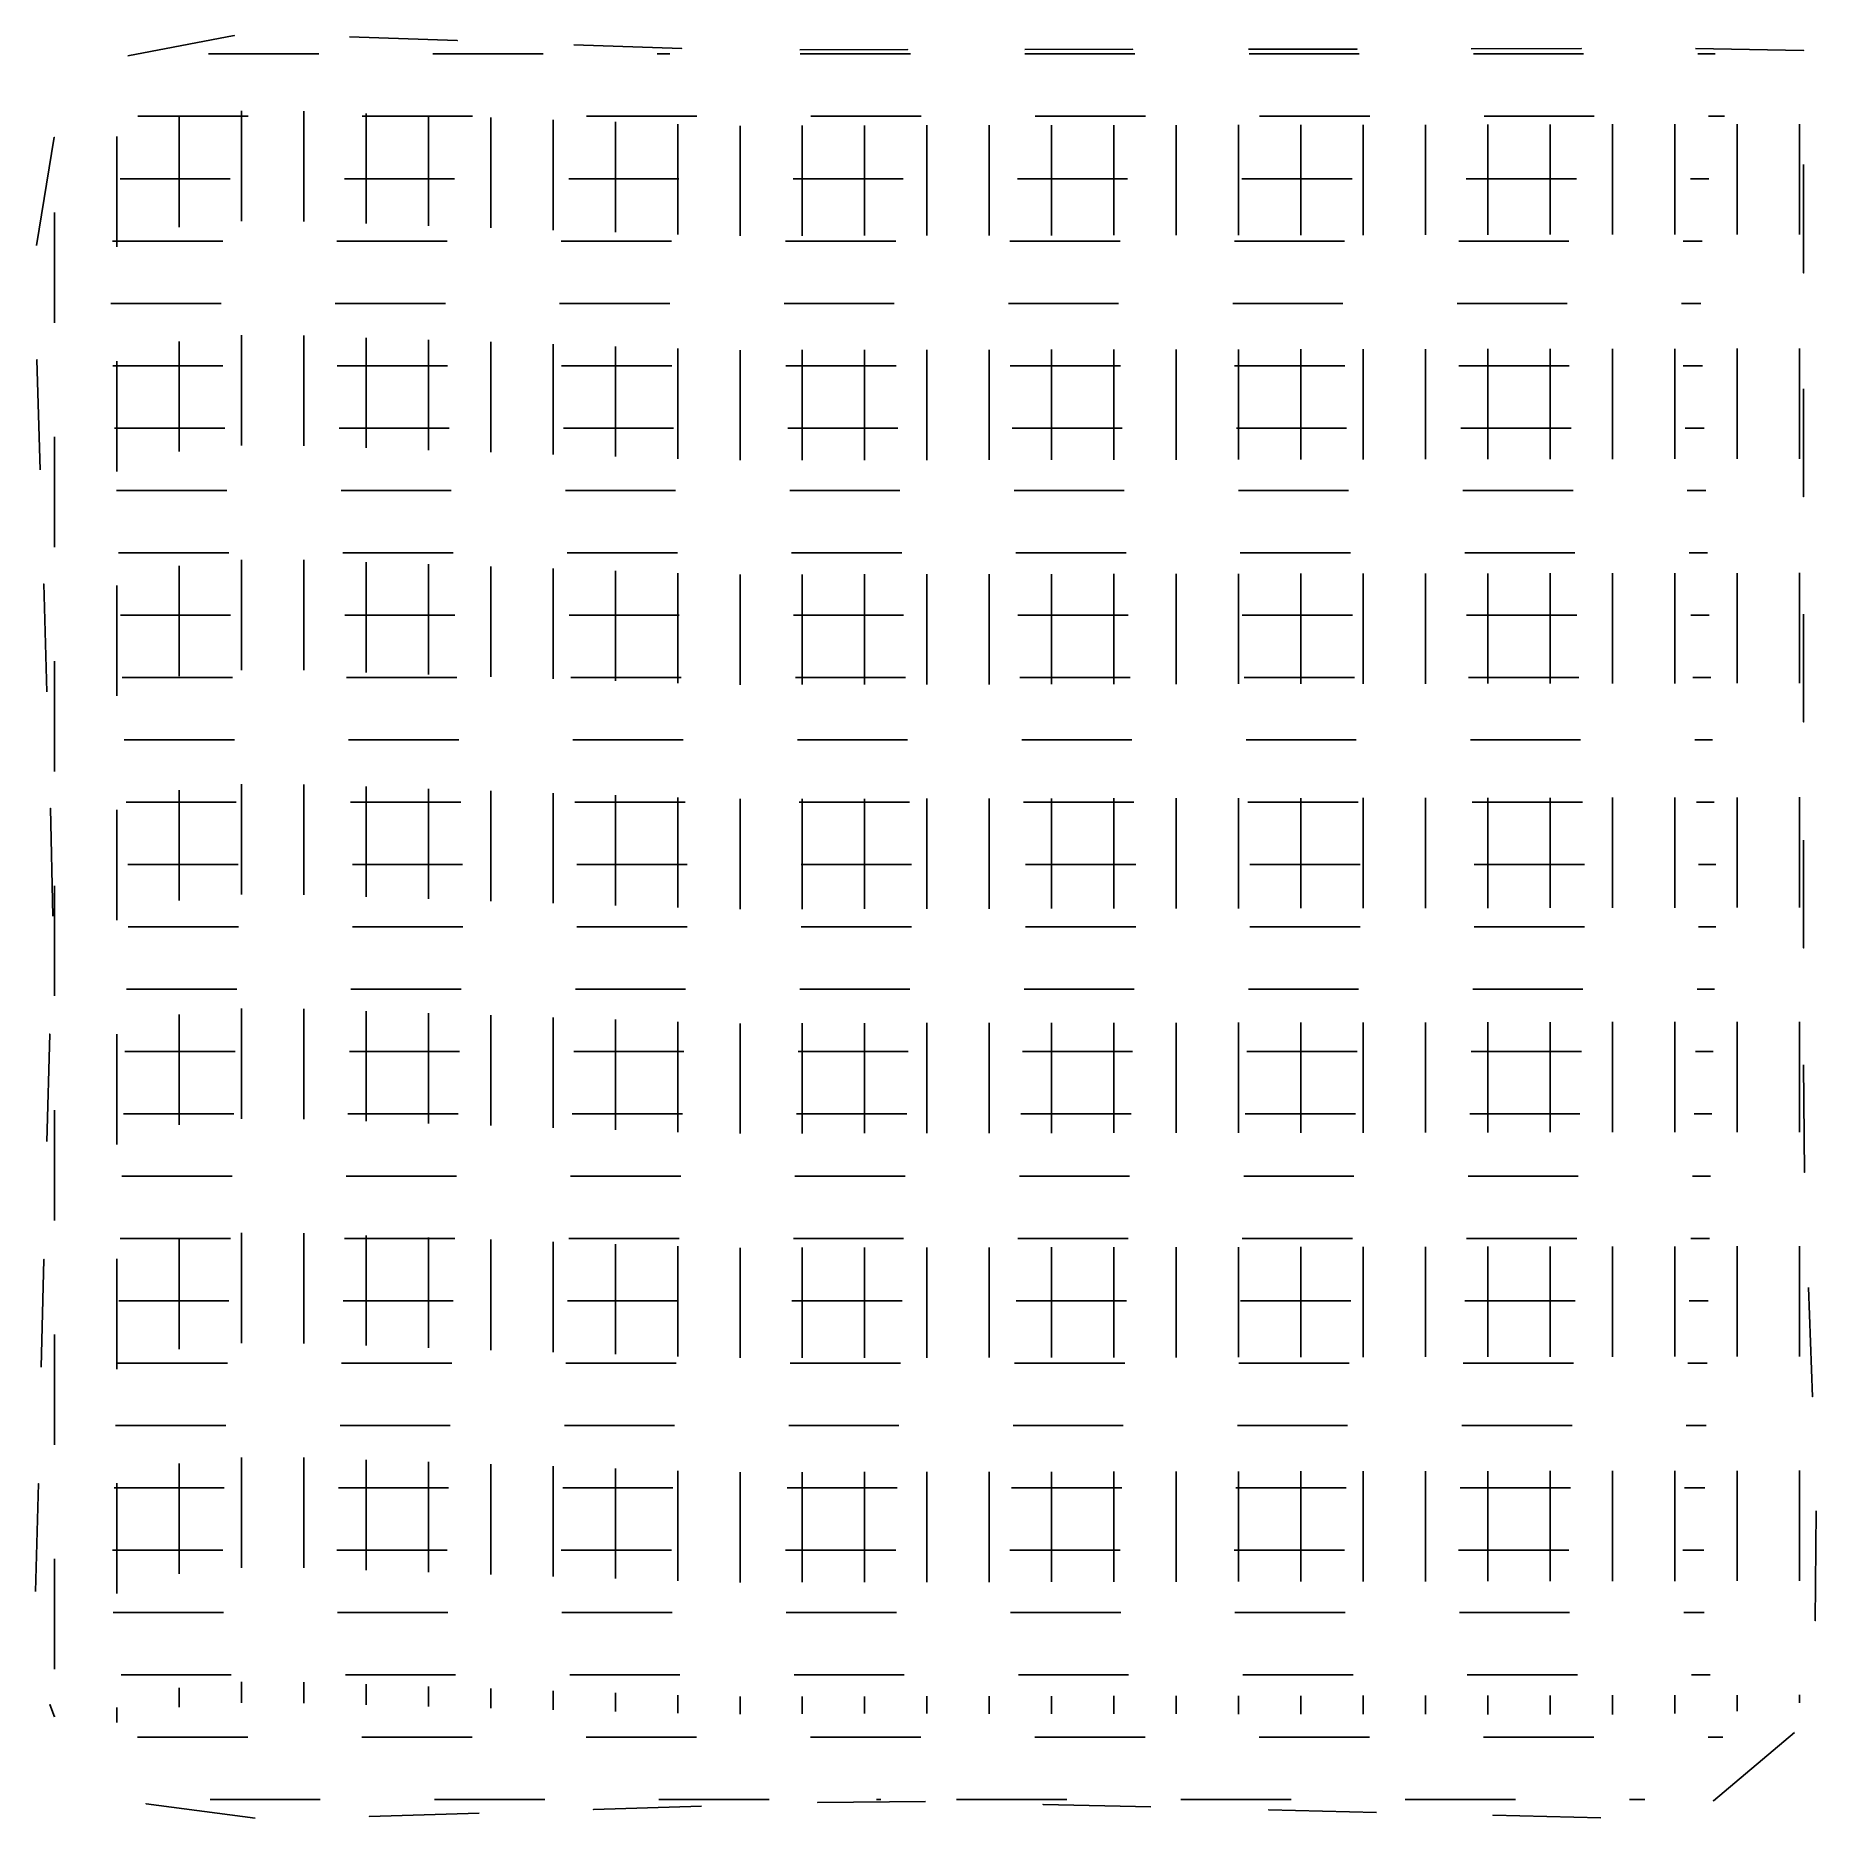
# Model space of a CAD drawing. Header units: metres. Extents: x 0.4 to 14.7, y 0.4 to 14.7.
import ezdxf

# ---------------------------------------------------------------- set-up
doc = ezdxf.new("R2010")
doc.units = ezdxf.units.M

msp = doc.modelspace()

# ---------------------------------------------------------------- linework, layer by layer
for p, q in [((1.829, 14.592), (2.009, 14.592)), ((1.829, 14.592), (2.009, 14.592)), ((2.009, 14.592), (2.713, 14.592)), ((3.629, 14.592), (3.809, 14.592)), ((3.809, 14.592), (4.513, 14.592)), ((5.429, 14.592), (5.531, 14.592)), ((6.577, 14.592), (6.757, 14.592)), ((6.757, 14.592), (7.461, 14.592)), ((8.377, 14.592), (9.081, 14.592)), ((9.081, 14.592), (9.261, 14.592)), ((10.177, 14.592), (10.357, 14.592)), ((10.357, 14.592), (11.061, 14.592)), ((11.977, 14.592), (12.157, 14.592)), ((12.157, 14.592), (12.861, 14.592)), ((13.777, 14.592), (13.916, 14.592)), ((1.262, 14.092), (1.966, 14.092)), ((1.262, 14.092), (1.966, 14.092)), ((1.593, 13.383), (1.593, 14.087)), ((1.966, 14.092), (2.146, 14.092)), ((2.093, 14.135), (2.093, 14.136)), ((2.093, 13.431), (2.093, 14.135)), ((2.593, 13.43), (2.593, 14.134)), ((3.062, 14.092), (3.766, 14.092)), ((3.093, 13.412), (3.093, 14.116)), ((3.593, 13.919), (3.593, 14.099)), ((3.766, 14.092), (3.946, 14.092)), ((4.093, 14.081), (4.093, 14.082)), ((4.093, 13.901), (4.093, 14.081)), ((4.593, 13.884), (4.593, 14.064)), ((4.862, 14.092), (5.566, 14.092)), ((5.093, 13.867), (5.093, 14.047)), ((5.566, 14.092), (5.746, 14.092)), ((5.593, 13.849), (5.593, 14.029)), ((6.093, 13.837), (6.093, 14.017)), ((6.593, 13.838), (6.593, 14.018)), ((6.662, 14.092), (7.366, 14.092)), ((7.093, 13.839), (7.093, 14.019)), ((7.366, 14.092), (7.546, 14.092)), ((7.593, 13.84), (7.593, 14.02)), ((8.093, 13.84), (8.093, 14.02)), ((8.462, 14.092), (8.642, 14.092)), ((8.593, 13.841), (8.593, 14.021)), ((8.642, 14.092), (9.346, 14.092)), ((9.093, 13.842), (9.093, 14.022)), ((9.593, 13.842), (9.593, 14.022)), ((10.093, 13.319), (10.093, 14.023)), ((10.262, 14.092), (10.442, 14.092)), ((10.442, 14.092), (11.146, 14.092)), ((10.593, 13.844), (10.593, 14.024)), ((11.093, 13.321), (11.093, 14.025)), ((11.593, 13.845), (11.593, 14.025)), ((12.062, 14.092), (12.242, 14.092)), ((12.093, 13.322), (12.093, 14.026)), ((12.242, 14.092), (12.946, 14.092)), ((12.593, 13.847), (12.593, 14.027)), ((13.093, 14.027), (13.093, 14.028)), ((13.093, 13.847), (13.093, 14.027)), ((13.593, 13.848), (13.593, 14.028)), ((13.862, 14.092), (13.991, 14.092)), ((14.093, 13.849), (14.093, 14.029)), ((14.593, 13.85), (14.593, 14.03)), ((1.093, 13.928), (1.093, 13.929)), ((1.093, 13.748), (1.093, 13.928)), ((3.593, 13.215), (3.593, 13.919)), ((4.093, 13.197), (4.093, 13.901)), ((4.593, 13.18), (4.593, 13.884)), ((1.093, 13.044), (1.093, 13.748)), ((5.093, 13.163), (5.093, 13.867)), ((5.593, 13.145), (5.593, 13.849)), ((6.093, 13.133), (6.093, 13.837)), ((6.593, 13.134), (6.593, 13.838)), ((7.093, 13.135), (7.093, 13.839)), ((7.593, 13.135), (7.593, 13.84)), ((8.093, 13.136), (8.093, 13.84)), ((8.593, 13.137), (8.593, 13.841)), ((9.093, 13.138), (9.093, 13.842)), ((9.593, 13.138), (9.593, 13.842)), ((10.593, 13.14), (10.593, 13.844)), ((11.593, 13.141), (11.593, 13.845)), ((12.593, 13.143), (12.593, 13.847)), ((13.093, 13.143), (13.093, 13.847)), ((13.593, 13.144), (13.593, 13.848)), ((14.093, 13.145), (14.093, 13.849)), ((14.593, 13.146), (14.593, 13.85)), ((1.119, 13.592), (1.299, 13.592)), ((1.119, 13.592), (1.299, 13.592)), ((1.299, 13.592), (2.003, 13.592)), ((2.919, 13.592), (3.099, 13.592)), ((3.099, 13.592), (3.803, 13.592)), ((4.719, 13.592), (5.423, 13.592)), ((5.423, 13.592), (5.603, 13.592)), ((6.519, 13.592), (7.223, 13.592)), ((7.223, 13.592), (7.403, 13.592)), ((8.319, 13.592), (9.023, 13.592)), ((9.023, 13.592), (9.203, 13.592)), ((10.119, 13.592), (10.299, 13.592)), ((10.299, 13.592), (11.003, 13.592)), ((11.919, 13.592), (12.099, 13.592)), ((12.099, 13.592), (12.803, 13.592)), ((13.719, 13.592), (13.865, 13.592)), ((0.593, 12.617), (0.593, 13.321)), ((1.593, 13.203), (1.593, 13.383)), ((2.093, 13.251), (2.093, 13.431)), ((2.593, 13.25), (2.593, 13.43)), ((3.093, 13.232), (3.093, 13.412)), ((10.093, 13.139), (10.093, 13.319)), ((11.093, 13.141), (11.093, 13.321)), ((12.093, 13.142), (12.093, 13.322)), ((2.593, 13.249), (2.593, 13.25)), ((1.059, 13.092), (1.239, 13.092)), ((1.059, 13.092), (1.239, 13.092)), ((1.239, 13.092), (1.943, 13.092)), ((2.859, 13.092), (3.039, 13.092)), ((3.039, 13.092), (3.743, 13.092)), ((4.659, 13.092), (4.839, 13.092)), ((4.839, 13.092), (5.543, 13.092)), ((6.459, 13.092), (6.639, 13.092)), ((6.639, 13.092), (7.343, 13.092)), ((8.259, 13.092), (8.439, 13.092)), ((8.439, 13.092), (9.143, 13.092)), ((10.059, 13.092), (10.239, 13.092)), ((10.239, 13.092), (10.943, 13.092)), ((11.093, 13.14), (11.093, 13.141)), ((11.859, 13.092), (12.039, 13.092)), ((12.039, 13.092), (12.743, 13.092)), ((13.659, 13.092), (13.812, 13.092)), ((14.593, 13.145), (14.593, 13.146)), ((0.593, 12.437), (0.593, 12.617)), ((1.046, 12.592), (1.226, 12.592)), ((1.046, 12.592), (1.226, 12.592)), ((1.226, 12.592), (1.93, 12.592)), ((2.846, 12.592), (3.55, 12.592)), ((3.55, 12.592), (3.73, 12.592)), ((4.646, 12.592), (4.826, 12.592)), ((4.826, 12.592), (5.53, 12.592)), ((6.446, 12.592), (6.626, 12.592)), ((6.626, 12.592), (7.33, 12.592)), ((8.246, 12.592), (8.426, 12.592)), ((8.426, 12.592), (9.13, 12.592)), ((10.046, 12.592), (10.226, 12.592)), ((10.226, 12.592), (10.93, 12.592)), ((11.846, 12.592), (12.026, 12.592)), ((12.026, 12.592), (12.73, 12.592)), ((13.646, 12.592), (13.801, 12.592)), ((2.093, 12.335), (2.093, 12.336)), ((2.093, 12.155), (2.093, 12.335)), ((2.593, 11.63), (2.593, 12.334)), ((3.093, 12.136), (3.093, 12.316)), ((3.593, 12.119), (3.593, 12.299)), ((1.593, 12.107), (1.593, 12.287)), ((2.093, 11.451), (2.093, 12.155)), ((4.093, 12.281), (4.093, 12.282)), ((4.093, 12.101), (4.093, 12.281)), ((4.593, 12.084), (4.593, 12.264)), ((5.093, 12.067), (5.093, 12.247)), ((5.593, 12.049), (5.593, 12.229)), ((6.093, 12.037), (6.093, 12.217)), ((6.593, 12.038), (6.593, 12.218)), ((7.093, 12.039), (7.093, 12.219)), ((7.593, 12.04), (7.593, 12.22)), ((8.093, 12.04), (8.093, 12.22)), ((8.593, 12.041), (8.593, 12.221)), ((9.093, 12.042), (9.093, 12.222)), ((9.593, 12.042), (9.593, 12.222)), ((10.093, 12.043), (10.093, 12.223)), ((10.593, 12.044), (10.593, 12.224)), ((11.093, 11.521), (11.093, 12.225)), ((11.593, 11.521), (11.593, 12.225)), ((12.093, 12.046), (12.093, 12.226)), ((12.593, 12.047), (12.593, 12.227)), ((13.093, 12.227), (13.093, 12.228)), ((13.093, 12.047), (13.093, 12.227)), ((13.593, 11.524), (13.593, 12.228)), ((14.093, 12.049), (14.093, 12.229)), ((14.593, 12.05), (14.593, 12.23)), ((1.061, 12.092), (1.765, 12.092)), ((1.061, 12.092), (1.765, 12.092)), ((1.093, 12.128), (1.093, 12.129)), ((1.093, 11.948), (1.093, 12.128)), ((1.593, 11.403), (1.593, 12.107)), ((1.765, 12.092), (1.945, 12.092)), ((2.861, 12.092), (3.041, 12.092)), ((3.041, 12.092), (3.745, 12.092)), ((3.093, 11.432), (3.093, 12.136)), ((3.593, 11.415), (3.593, 12.119)), ((4.093, 11.397), (4.093, 12.101)), ((4.593, 11.38), (4.593, 12.084)), ((4.661, 12.092), (4.841, 12.092)), ((4.841, 12.092), (5.545, 12.092)), ((5.093, 11.363), (5.093, 12.067)), ((5.593, 11.345), (5.593, 12.049)), ((6.093, 11.333), (6.093, 12.037)), ((6.461, 12.092), (7.165, 12.092)), ((6.593, 11.334), (6.593, 12.038)), ((7.093, 11.335), (7.093, 12.039)), ((7.165, 12.092), (7.345, 12.092)), ((7.593, 11.335), (7.593, 12.04)), ((8.093, 11.336), (8.093, 12.04)), ((8.261, 12.092), (8.441, 12.092)), ((8.441, 12.092), (9.145, 12.092)), ((8.593, 11.337), (8.593, 12.041)), ((9.093, 11.338), (9.093, 12.042)), ((9.593, 11.338), (9.593, 12.042)), ((10.061, 12.092), (10.241, 12.092)), ((10.093, 11.339), (10.093, 12.043)), ((10.241, 12.092), (10.945, 12.092)), ((10.593, 11.34), (10.593, 12.044)), ((11.861, 12.092), (12.565, 12.092)), ((12.093, 11.342), (12.093, 12.046)), ((12.565, 12.092), (12.745, 12.092)), ((12.593, 11.343), (12.593, 12.047)), ((13.093, 11.343), (13.093, 12.047)), ((13.661, 12.092), (13.814, 12.092)), ((14.093, 11.345), (14.093, 12.049)), ((14.593, 11.346), (14.593, 12.05)), ((1.093, 11.244), (1.093, 11.948)), ((1.076, 11.592), (1.256, 11.592)), ((1.076, 11.592), (1.256, 11.592)), ((1.256, 11.592), (1.96, 11.592)), ((2.593, 11.45), (2.593, 11.63)), ((2.876, 11.592), (3.58, 11.592)), ((3.58, 11.592), (3.76, 11.592)), ((4.676, 11.592), (5.38, 11.592)), ((5.38, 11.592), (5.56, 11.592)), ((6.476, 11.592), (7.18, 11.592)), ((7.18, 11.592), (7.36, 11.592)), ((8.276, 11.592), (8.456, 11.592)), ((8.456, 11.592), (9.16, 11.592)), ((10.076, 11.592), (10.256, 11.592)), ((10.256, 11.592), (10.96, 11.592)), ((11.876, 11.592), (12.056, 11.592)), ((12.056, 11.592), (12.76, 11.592)), ((13.676, 11.592), (13.827, 11.592)), ((0.593, 11.341), (0.593, 11.521)), ((2.593, 11.449), (2.593, 11.45)), ((11.093, 11.341), (11.093, 11.521)), ((11.593, 11.341), (11.593, 11.521)), ((13.593, 11.344), (13.593, 11.524)), ((0.593, 10.637), (0.593, 11.341)), ((11.093, 11.34), (11.093, 11.341)), ((14.593, 11.345), (14.593, 11.346)), ((1.092, 11.092), (1.796, 11.092)), ((1.092, 11.092), (1.796, 11.092)), ((1.796, 11.092), (1.976, 11.092)), ((2.892, 11.092), (3.596, 11.092)), ((3.596, 11.092), (3.776, 11.092)), ((4.692, 11.092), (5.396, 11.092)), ((5.396, 11.092), (5.576, 11.092)), ((6.492, 11.092), (7.196, 11.092)), ((7.196, 11.092), (7.376, 11.092)), ((8.292, 11.092), (8.472, 11.092)), ((8.472, 11.092), (9.176, 11.092)), ((10.092, 11.092), (10.272, 11.092)), ((10.272, 11.092), (10.976, 11.092)), ((11.892, 11.092), (12.072, 11.092)), ((12.072, 11.092), (12.776, 11.092)), ((13.692, 11.092), (13.841, 11.092)), ((1.107, 10.592), (1.287, 10.592)), ((1.107, 10.592), (1.287, 10.592)), ((1.287, 10.592), (1.991, 10.592)), ((2.907, 10.592), (3.611, 10.592)), ((3.611, 10.592), (3.791, 10.592)), ((4.707, 10.592), (4.887, 10.592)), ((4.887, 10.592), (5.591, 10.592)), ((6.507, 10.592), (6.687, 10.592)), ((6.687, 10.592), (7.391, 10.592)), ((8.307, 10.592), (8.487, 10.592)), ((8.487, 10.592), (9.191, 10.592)), ((10.107, 10.592), (10.287, 10.592)), ((10.287, 10.592), (10.991, 10.592)), ((11.907, 10.592), (12.087, 10.592)), ((12.087, 10.592), (12.791, 10.592)), ((13.707, 10.592), (13.854, 10.592)), ((1.593, 10.307), (1.593, 10.487)), ((2.093, 10.535), (2.093, 10.536)), ((2.093, 10.355), (2.093, 10.535)), ((2.593, 9.83), (2.593, 10.534)), ((3.093, 10.336), (3.093, 10.516)), ((3.593, 10.319), (3.593, 10.499)), ((4.093, 10.481), (4.093, 10.482)), ((4.093, 10.301), (4.093, 10.481)), ((4.593, 10.284), (4.593, 10.464)), ((5.093, 10.267), (5.093, 10.447)), ((1.093, 10.328), (1.093, 10.329)), ((1.093, 10.148), (1.093, 10.328)), ((1.593, 9.603), (1.593, 10.307)), ((2.093, 9.651), (2.093, 10.355)), ((3.093, 9.632), (3.093, 10.336)), ((3.593, 9.615), (3.593, 10.319)), ((4.093, 9.597), (4.093, 10.301)), ((5.593, 10.249), (5.593, 10.429)), ((6.093, 9.713), (6.093, 10.417)), ((6.593, 10.238), (6.593, 10.418)), ((7.093, 10.239), (7.093, 10.419)), ((7.593, 10.24), (7.593, 10.42)), ((8.093, 10.24), (8.093, 10.42)), ((8.593, 10.241), (8.593, 10.421)), ((9.093, 10.242), (9.093, 10.422)), ((9.593, 10.242), (9.593, 10.422)), ((10.093, 10.243), (10.093, 10.423)), ((10.593, 10.244), (10.593, 10.424)), ((11.093, 9.721), (11.093, 10.425)), ((11.593, 10.245), (11.593, 10.425)), ((12.093, 10.246), (12.093, 10.426)), ((12.593, 9.723), (12.593, 10.427)), ((13.093, 10.427), (13.093, 10.428)), ((13.093, 10.247), (13.093, 10.427)), ((13.593, 10.248), (13.593, 10.428)), ((14.093, 10.249), (14.093, 10.429)), ((14.593, 9.726), (14.593, 10.43)), ((4.593, 9.58), (4.593, 10.284)), ((5.093, 9.563), (5.093, 10.267)), ((5.593, 9.545), (5.593, 10.249)), ((6.593, 9.534), (6.593, 10.238)), ((7.093, 9.535), (7.093, 10.239)), ((7.593, 9.535), (7.593, 10.24)), ((8.093, 9.536), (8.093, 10.24)), ((8.593, 9.537), (8.593, 10.241)), ((9.093, 9.538), (9.093, 10.242)), ((9.593, 9.538), (9.593, 10.242)), ((10.093, 9.539), (10.093, 10.243)), ((10.593, 9.54), (10.593, 10.244)), ((11.593, 9.541), (11.593, 10.245)), ((12.093, 9.542), (12.093, 10.246)), ((13.093, 9.543), (13.093, 10.247)), ((13.593, 9.544), (13.593, 10.248)), ((14.093, 9.545), (14.093, 10.249)), ((1.093, 9.444), (1.093, 10.148)), ((1.122, 10.092), (1.826, 10.092)), ((1.122, 10.092), (1.826, 10.092)), ((1.826, 10.092), (2.006, 10.092)), ((2.922, 10.092), (3.102, 10.092)), ((3.102, 10.092), (3.806, 10.092)), ((4.722, 10.092), (4.902, 10.092)), ((4.902, 10.092), (5.606, 10.092)), ((6.522, 10.092), (7.226, 10.092)), ((7.226, 10.092), (7.406, 10.092)), ((8.322, 10.092), (8.502, 10.092)), ((8.502, 10.092), (9.206, 10.092)), ((10.122, 10.092), (10.302, 10.092)), ((10.302, 10.092), (11.006, 10.092)), ((11.922, 10.092), (12.102, 10.092)), ((12.102, 10.092), (12.806, 10.092)), ((13.722, 10.092), (13.867, 10.092)), ((2.593, 9.65), (2.593, 9.83)), ((14.593, 9.546), (14.593, 9.726)), ((0.593, 9.541), (0.593, 9.721)), ((1.137, 9.592), (1.842, 9.592)), ((1.137, 9.592), (1.842, 9.592)), ((1.842, 9.592), (2.022, 9.592)), ((2.593, 9.649), (2.593, 9.65)), ((2.937, 9.592), (3.117, 9.592)), ((3.117, 9.592), (3.822, 9.592)), ((4.737, 9.592), (4.917, 9.592)), ((4.917, 9.592), (5.622, 9.592)), ((6.093, 9.533), (6.093, 9.713)), ((6.537, 9.592), (7.242, 9.592)), ((7.242, 9.592), (7.422, 9.592)), ((8.337, 9.592), (8.517, 9.592)), ((8.517, 9.592), (9.222, 9.592)), ((10.137, 9.592), (10.317, 9.592)), ((10.317, 9.592), (11.022, 9.592)), ((11.093, 9.541), (11.093, 9.721)), ((11.937, 9.592), (12.117, 9.592)), ((12.117, 9.592), (12.822, 9.592)), ((12.593, 9.543), (12.593, 9.723)), ((13.737, 9.592), (13.738, 9.592)), ((13.738, 9.592), (13.882, 9.592)), ((0.593, 8.837), (0.593, 9.541)), ((11.093, 9.54), (11.093, 9.541)), ((14.593, 9.545), (14.593, 9.546)), ((1.153, 9.092), (1.333, 9.092)), ((1.153, 9.092), (1.333, 9.092)), ((1.333, 9.092), (2.037, 9.092)), ((2.953, 9.092), (3.657, 9.092)), ((3.657, 9.092), (3.837, 9.092)), ((4.753, 9.092), (5.457, 9.092)), ((5.457, 9.092), (5.637, 9.092)), ((6.553, 9.092), (7.257, 9.092)), ((7.257, 9.092), (7.437, 9.092)), ((8.353, 9.092), (8.533, 9.092)), ((8.533, 9.092), (9.237, 9.092)), ((10.153, 9.092), (10.333, 9.092)), ((10.333, 9.092), (11.037, 9.092)), ((11.953, 9.092), (12.133, 9.092)), ((12.133, 9.092), (12.837, 9.092)), ((13.753, 9.092), (13.895, 9.092)), ((2.093, 8.735), (2.093, 8.736)), ((2.093, 8.555), (2.093, 8.735)), ((2.593, 8.03), (2.593, 8.734)), ((1.168, 8.592), (1.348, 8.592)), ((1.168, 8.592), (1.348, 8.592)), ((1.348, 8.592), (2.052, 8.592)), ((1.593, 8.507), (1.593, 8.687)), ((2.968, 8.592), (3.148, 8.592)), ((3.093, 8.536), (3.093, 8.716)), ((3.148, 8.592), (3.852, 8.592)), ((3.593, 7.995), (3.593, 8.699)), ((4.093, 8.681), (4.093, 8.682)), ((4.093, 8.501), (4.093, 8.681)), ((4.593, 7.96), (4.593, 8.664)), ((4.768, 8.592), (4.948, 8.592)), ((4.948, 8.592), (5.652, 8.592)), ((5.093, 7.943), (5.093, 8.647)), ((5.593, 7.925), (5.593, 8.629)), ((6.093, 7.913), (6.093, 8.617)), ((6.568, 8.592), (6.748, 8.592)), ((6.593, 8.438), (6.593, 8.618)), ((6.748, 8.592), (7.452, 8.592)), ((7.093, 7.915), (7.093, 8.619)), ((7.593, 8.44), (7.593, 8.62)), ((8.093, 8.44), (8.093, 8.62)), ((8.368, 8.592), (8.548, 8.592)), ((8.548, 8.592), (9.252, 8.592)), ((8.593, 7.917), (8.593, 8.621)), ((9.093, 7.918), (9.093, 8.622)), ((9.593, 7.918), (9.593, 8.622)), ((10.093, 8.443), (10.093, 8.623)), ((10.168, 8.592), (10.348, 8.592)), ((10.348, 8.592), (11.052, 8.592)), ((10.593, 7.92), (10.593, 8.624)), ((11.093, 7.921), (11.093, 8.625)), ((11.593, 7.921), (11.593, 8.625)), ((11.968, 8.592), (12.148, 8.592)), ((12.093, 8.446), (12.093, 8.626)), ((12.148, 8.592), (12.852, 8.592)), ((12.593, 7.923), (12.593, 8.627)), ((13.093, 8.627), (13.093, 8.628)), ((13.093, 8.447), (13.093, 8.627)), ((13.593, 7.924), (13.593, 8.628)), ((13.768, 8.592), (13.908, 8.592)), ((14.093, 7.925), (14.093, 8.629)), ((14.593, 7.926), (14.593, 8.63)), ((1.093, 8.528), (1.093, 8.529)), ((1.093, 7.824), (1.093, 8.528)), ((1.593, 7.803), (1.593, 8.507)), ((2.093, 7.851), (2.093, 8.555)), ((3.093, 7.832), (3.093, 8.536)), ((4.093, 7.797), (4.093, 8.501)), ((6.593, 7.734), (6.593, 8.438)), ((7.593, 7.735), (7.593, 8.44)), ((8.093, 7.736), (8.093, 8.44)), ((10.093, 7.739), (10.093, 8.443)), ((12.093, 7.742), (12.093, 8.446)), ((13.093, 7.743), (13.093, 8.447)), ((1.183, 8.092), (1.363, 8.092)), ((1.183, 8.092), (1.363, 8.092)), ((1.363, 8.092), (2.068, 8.092)), ((2.593, 7.85), (2.593, 8.03)), ((2.983, 8.092), (3.688, 8.092)), ((3.688, 8.092), (3.868, 8.092)), ((4.783, 8.092), (4.963, 8.092)), ((4.963, 8.092), (5.668, 8.092)), ((6.583, 8.092), (6.763, 8.092)), ((6.763, 8.092), (7.468, 8.092)), ((8.383, 8.092), (8.563, 8.092)), ((8.563, 8.092), (9.268, 8.092)), ((10.183, 8.092), (10.363, 8.092)), ((10.363, 8.092), (11.068, 8.092)), ((11.983, 8.092), (12.163, 8.092)), ((12.163, 8.092), (12.868, 8.092)), ((13.783, 8.092), (13.784, 8.092)), ((13.784, 8.092), (13.922, 8.092)), ((0.593, 7.741), (0.593, 7.921)), ((3.593, 7.815), (3.593, 7.995)), ((4.593, 7.78), (4.593, 7.96)), ((5.093, 7.763), (5.093, 7.943)), ((5.593, 7.745), (5.593, 7.925)), ((6.093, 7.733), (6.093, 7.913)), ((7.093, 7.735), (7.093, 7.915)), ((8.593, 7.737), (8.593, 7.917)), ((9.093, 7.738), (9.093, 7.918)), ((9.593, 7.738), (9.593, 7.918)), ((10.593, 7.74), (10.593, 7.92)), ((11.093, 7.741), (11.093, 7.921)), ((11.593, 7.741), (11.593, 7.921)), ((12.593, 7.743), (12.593, 7.923)), ((13.593, 7.744), (13.593, 7.924)), ((14.093, 7.745), (14.093, 7.925)), ((14.593, 7.746), (14.593, 7.926)), ((0.593, 7.037), (0.593, 7.741)), ((1.093, 7.644), (1.093, 7.824)), ((2.593, 7.849), (2.593, 7.85)), ((11.093, 7.74), (11.093, 7.741)), ((14.593, 7.745), (14.593, 7.746)), ((1.184, 7.592), (1.185, 7.592)), ((1.184, 7.592), (1.185, 7.592)), ((1.185, 7.592), (1.365, 7.592)), ((1.365, 7.592), (2.069, 7.592)), ((2.984, 7.592), (2.985, 7.592)), ((2.985, 7.592), (3.165, 7.592)), ((3.165, 7.592), (3.869, 7.592)), ((4.784, 7.592), (4.785, 7.592)), ((4.785, 7.592), (4.965, 7.592)), ((4.965, 7.592), (5.669, 7.592)), ((6.584, 7.592), (6.585, 7.592)), ((6.585, 7.592), (6.765, 7.592)), ((6.765, 7.592), (7.469, 7.592)), ((8.384, 7.592), (8.385, 7.592)), ((8.385, 7.592), (8.565, 7.592)), ((8.565, 7.592), (9.269, 7.592)), ((10.184, 7.592), (10.185, 7.592)), ((10.185, 7.592), (10.365, 7.592)), ((10.365, 7.592), (11.069, 7.592)), ((11.984, 7.592), (11.985, 7.592)), ((11.985, 7.592), (12.165, 7.592)), ((12.165, 7.592), (12.869, 7.592)), ((13.784, 7.592), (13.785, 7.592)), ((13.785, 7.592), (13.923, 7.592)), ((1.172, 7.092), (1.352, 7.092)), ((1.172, 7.092), (1.352, 7.092)), ((1.352, 7.092), (2.056, 7.092)), ((2.972, 7.092), (3.152, 7.092)), ((3.152, 7.092), (3.856, 7.092)), ((4.772, 7.092), (5.476, 7.092)), ((5.476, 7.092), (5.656, 7.092)), ((6.572, 7.092), (7.276, 7.092)), ((7.276, 7.092), (7.456, 7.092)), ((8.372, 7.092), (8.552, 7.092)), ((8.552, 7.092), (9.256, 7.092)), ((10.172, 7.092), (10.876, 7.092)), ((10.876, 7.092), (11.056, 7.092)), ((11.972, 7.092), (12.152, 7.092)), ((12.152, 7.092), (12.856, 7.092)), ((13.772, 7.092), (13.911, 7.092)), ((1.593, 6.707), (1.593, 6.887)), ((2.093, 6.935), (2.093, 6.936)), ((2.093, 6.755), (2.093, 6.935)), ((2.593, 6.23), (2.593, 6.934)), ((3.093, 6.736), (3.093, 6.916)), ((3.593, 6.195), (3.593, 6.899)), ((4.093, 6.881), (4.093, 6.882)), ((4.093, 6.701), (4.093, 6.881)), ((4.593, 6.16), (4.593, 6.864)), ((1.093, 6.728), (1.093, 6.729)), ((1.093, 6.548), (1.093, 6.728)), ((2.093, 6.051), (2.093, 6.755)), ((3.093, 6.032), (3.093, 6.736)), ((5.093, 6.667), (5.093, 6.847)), ((5.593, 6.649), (5.593, 6.829)), ((6.093, 6.113), (6.093, 6.817)), ((6.593, 6.638), (6.593, 6.818)), ((7.093, 6.115), (7.093, 6.819)), ((7.593, 6.115), (7.593, 6.82)), ((8.093, 6.64), (8.093, 6.82)), ((8.593, 6.641), (8.593, 6.821)), ((9.093, 6.118), (9.093, 6.822)), ((9.593, 6.118), (9.593, 6.822)), ((10.093, 6.643), (10.093, 6.823)), ((10.593, 6.644), (10.593, 6.824)), ((11.093, 6.121), (11.093, 6.825)), ((11.593, 6.121), (11.593, 6.825)), ((12.093, 6.646), (12.093, 6.826)), ((12.593, 6.123), (12.593, 6.827)), ((13.093, 6.827), (13.093, 6.828)), ((13.093, 6.647), (13.093, 6.827)), ((13.593, 6.648), (13.593, 6.828)), ((14.093, 6.649), (14.093, 6.829)), ((14.593, 6.126), (14.593, 6.83)), ((1.159, 6.592), (1.339, 6.592)), ((1.159, 6.592), (1.339, 6.592)), ((1.339, 6.592), (2.043, 6.592)), ((1.593, 6.003), (1.593, 6.707)), ((2.959, 6.592), (3.139, 6.592)), ((3.139, 6.592), (3.843, 6.592)), ((4.093, 5.997), (4.093, 6.701)), ((4.759, 6.592), (5.463, 6.592)), ((5.093, 5.963), (5.093, 6.667)), ((5.463, 6.592), (5.643, 6.592)), ((5.593, 5.945), (5.593, 6.649)), ((6.559, 6.592), (7.263, 6.592)), ((6.593, 5.934), (6.593, 6.638)), ((7.263, 6.592), (7.443, 6.592)), ((8.093, 5.936), (8.093, 6.64)), ((8.359, 6.592), (8.539, 6.592)), ((8.539, 6.592), (9.243, 6.592)), ((8.593, 5.937), (8.593, 6.641)), ((10.093, 5.939), (10.093, 6.643)), ((10.159, 6.592), (10.863, 6.592)), ((10.593, 5.94), (10.593, 6.644)), ((10.863, 6.592), (11.043, 6.592)), ((11.959, 6.592), (12.139, 6.592)), ((12.093, 5.942), (12.093, 6.646)), ((12.139, 6.592), (12.843, 6.592)), ((13.093, 5.943), (13.093, 6.647)), ((13.593, 5.944), (13.593, 6.648)), ((13.759, 6.592), (13.9, 6.592)), ((14.093, 5.945), (14.093, 6.649)), ((1.093, 5.844), (1.093, 6.548)), ((2.593, 6.05), (2.593, 6.23)), ((3.593, 6.015), (3.593, 6.195)), ((4.593, 5.98), (4.593, 6.16)), ((0.593, 5.941), (0.593, 6.121)), ((1.147, 6.092), (1.327, 6.092)), ((1.147, 6.092), (1.327, 6.092)), ((1.327, 6.092), (2.031, 6.092)), ((2.593, 6.049), (2.593, 6.05)), ((2.947, 6.092), (3.651, 6.092)), ((3.651, 6.092), (3.831, 6.092)), ((4.747, 6.092), (4.927, 6.092)), ((4.927, 6.092), (5.631, 6.092)), ((6.093, 5.933), (6.093, 6.113)), ((6.547, 6.092), (6.727, 6.092)), ((6.727, 6.092), (7.431, 6.092)), ((7.093, 5.935), (7.093, 6.115)), ((7.593, 5.935), (7.593, 6.115)), ((8.347, 6.092), (8.527, 6.092)), ((8.527, 6.092), (9.231, 6.092)), ((9.093, 5.938), (9.093, 6.118)), ((9.593, 5.938), (9.593, 6.118)), ((10.147, 6.092), (10.327, 6.092)), ((10.327, 6.092), (11.031, 6.092)), ((11.093, 5.941), (11.093, 6.121)), ((11.593, 5.941), (11.593, 6.121)), ((11.947, 6.092), (12.651, 6.092)), ((12.593, 5.943), (12.593, 6.123)), ((12.651, 6.092), (12.831, 6.092)), ((13.747, 6.092), (13.889, 6.092)), ((14.593, 5.946), (14.593, 6.126)), ((0.593, 5.237), (0.593, 5.941)), ((11.093, 5.94), (11.093, 5.941)), ((14.593, 5.945), (14.593, 5.946)), ((1.134, 5.592), (1.838, 5.592)), ((1.134, 5.592), (1.838, 5.592)), ((1.838, 5.592), (2.018, 5.592)), ((2.934, 5.592), (3.114, 5.592)), ((3.114, 5.592), (3.818, 5.592)), ((4.734, 5.592), (4.914, 5.592)), ((4.914, 5.592), (5.618, 5.592)), ((6.534, 5.592), (6.714, 5.592)), ((6.714, 5.592), (7.418, 5.592)), ((8.334, 5.592), (8.514, 5.592)), ((8.514, 5.592), (9.218, 5.592)), ((10.134, 5.592), (10.314, 5.592)), ((10.314, 5.592), (11.018, 5.592)), ((11.934, 5.592), (12.114, 5.592)), ((12.114, 5.592), (12.818, 5.592)), ((13.734, 5.592), (13.879, 5.592)), ((1.121, 5.092), (1.826, 5.092)), ((1.121, 5.092), (1.826, 5.092)), ((1.593, 4.907), (1.593, 5.087)), ((1.826, 5.092), (2.006, 5.092)), ((2.093, 5.135), (2.093, 5.136)), ((2.093, 4.955), (2.093, 5.135)), ((2.593, 4.43), (2.593, 5.134)), ((2.921, 5.092), (3.101, 5.092)), ((3.093, 4.936), (3.093, 5.116)), ((3.101, 5.092), (3.806, 5.092)), ((3.593, 4.919), (3.593, 5.099)), ((4.093, 5.081), (4.093, 5.082)), ((4.093, 4.901), (4.093, 5.081)), ((4.593, 4.36), (4.593, 5.064)), ((4.721, 5.092), (4.901, 5.092)), ((4.901, 5.092), (5.606, 5.092)), ((5.093, 4.867), (5.093, 5.047)), ((5.593, 4.325), (5.593, 5.029)), ((6.093, 4.837), (6.093, 5.017)), ((6.521, 5.092), (7.226, 5.092)), ((6.593, 4.838), (6.593, 5.018)), ((7.093, 4.315), (7.093, 5.019)), ((7.226, 5.092), (7.406, 5.092)), ((7.593, 4.84), (7.593, 5.02)), ((8.093, 4.84), (8.093, 5.02)), ((8.321, 5.092), (8.501, 5.092)), ((8.501, 5.092), (9.206, 5.092)), ((8.593, 4.317), (8.593, 5.021)), ((9.093, 4.842), (9.093, 5.022)), ((9.593, 4.842), (9.593, 5.022)), ((10.093, 4.843), (10.093, 5.023)), ((10.121, 5.092), (10.301, 5.092)), ((10.301, 5.092), (11.006, 5.092)), ((10.593, 4.32), (10.593, 5.024)), ((11.093, 4.321), (11.093, 5.025)), ((11.593, 4.845), (11.593, 5.025)), ((11.921, 5.092), (12.101, 5.092)), ((12.093, 4.846), (12.093, 5.026)), ((12.101, 5.092), (12.806, 5.092)), ((12.593, 4.323), (12.593, 5.027)), ((13.093, 5.027), (13.093, 5.028)), ((13.093, 4.847), (13.093, 5.027)), ((13.593, 4.848), (13.593, 5.028)), ((13.721, 5.092), (13.722, 5.092)), ((13.722, 5.092), (13.87, 5.092)), ((14.093, 4.325), (14.093, 5.029)), ((14.593, 4.85), (14.593, 5.03)), ((1.093, 4.928), (1.093, 4.929)), ((1.093, 4.224), (1.093, 4.928)), ((1.593, 4.203), (1.593, 4.907)), ((2.093, 4.251), (2.093, 4.955)), ((3.093, 4.232), (3.093, 4.936)), ((3.593, 4.215), (3.593, 4.919)), ((4.093, 4.197), (4.093, 4.901)), ((5.093, 4.163), (5.093, 4.867)), ((6.093, 4.133), (6.093, 4.837)), ((6.593, 4.134), (6.593, 4.838)), ((7.593, 4.135), (7.593, 4.84)), ((8.093, 4.136), (8.093, 4.84)), ((9.093, 4.138), (9.093, 4.842)), ((9.593, 4.138), (9.593, 4.842)), ((10.093, 4.139), (10.093, 4.843)), ((11.593, 4.141), (11.593, 4.845)), ((12.093, 4.142), (12.093, 4.846)), ((13.093, 4.143), (13.093, 4.847)), ((13.593, 4.144), (13.593, 4.848)), ((14.593, 4.146), (14.593, 4.85)), ((1.109, 4.592), (1.813, 4.592)), ((1.109, 4.592), (1.813, 4.592)), ((1.813, 4.592), (1.993, 4.592)), ((2.909, 4.592), (3.089, 4.592)), ((3.089, 4.592), (3.793, 4.592)), ((4.709, 4.592), (4.889, 4.592)), ((4.889, 4.592), (5.593, 4.592)), ((6.509, 4.592), (7.213, 4.592)), ((7.213, 4.592), (7.393, 4.592)), ((8.309, 4.592), (8.489, 4.592)), ((8.489, 4.592), (9.193, 4.592)), ((10.109, 4.592), (10.289, 4.592)), ((10.289, 4.592), (10.993, 4.592)), ((11.909, 4.592), (12.613, 4.592)), ((12.613, 4.592), (12.793, 4.592)), ((13.709, 4.592), (13.861, 4.592)), ((0.593, 4.141), (0.593, 4.321)), ((2.593, 4.25), (2.593, 4.43)), ((4.593, 4.18), (4.593, 4.36)), ((5.593, 4.145), (5.593, 4.325)), ((7.093, 4.135), (7.093, 4.315)), ((8.593, 4.137), (8.593, 4.317)), ((10.593, 4.14), (10.593, 4.32)), ((11.093, 4.141), (11.093, 4.321)), ((12.593, 4.143), (12.593, 4.323)), ((14.093, 4.145), (14.093, 4.325)), ((1.093, 4.044), (1.093, 4.224)), ((2.593, 4.249), (2.593, 4.25)), ((0.593, 3.437), (0.593, 4.141)), ((1.096, 4.092), (1.8, 4.092)), ((1.096, 4.092), (1.8, 4.092)), ((1.8, 4.092), (1.98, 4.092)), ((2.896, 4.092), (3.076, 4.092)), ((3.076, 4.092), (3.78, 4.092)), ((4.696, 4.092), (4.876, 4.092)), ((4.876, 4.092), (5.58, 4.092)), ((6.496, 4.092), (6.676, 4.092)), ((6.676, 4.092), (7.38, 4.092)), ((8.296, 4.092), (8.476, 4.092)), ((8.476, 4.092), (9.18, 4.092)), ((10.096, 4.092), (10.276, 4.092)), ((10.276, 4.092), (10.98, 4.092)), ((11.093, 4.14), (11.093, 4.141)), ((11.896, 4.092), (12.6, 4.092)), ((12.6, 4.092), (12.78, 4.092)), ((13.696, 4.092), (13.852, 4.092)), ((14.593, 4.145), (14.593, 4.146)), ((1.084, 3.592), (1.788, 3.592)), ((1.084, 3.592), (1.788, 3.592)), ((1.788, 3.592), (1.968, 3.592)), ((2.884, 3.592), (3.588, 3.592)), ((3.588, 3.592), (3.768, 3.592)), ((4.684, 3.592), (5.388, 3.592)), ((5.388, 3.592), (5.568, 3.592)), ((6.484, 3.592), (7.188, 3.592)), ((7.188, 3.592), (7.368, 3.592)), ((8.284, 3.592), (8.988, 3.592)), ((8.988, 3.592), (9.168, 3.592)), ((10.084, 3.592), (10.264, 3.592)), ((10.264, 3.592), (10.968, 3.592)), ((11.884, 3.592), (12.064, 3.592)), ((12.064, 3.592), (12.768, 3.592)), ((13.684, 3.592), (13.843, 3.592)), ((2.093, 3.335), (2.093, 3.336)), ((2.093, 3.155), (2.093, 3.335)), ((2.593, 2.63), (2.593, 3.334)), ((3.093, 3.136), (3.093, 3.316)), ((3.593, 3.119), (3.593, 3.299)), ((1.593, 3.107), (1.593, 3.287)), ((2.093, 2.451), (2.093, 3.155)), ((4.093, 3.281), (4.093, 3.282)), ((4.093, 3.101), (4.093, 3.281)), ((4.593, 3.084), (4.593, 3.264)), ((5.093, 3.067), (5.093, 3.247)), ((5.593, 2.525), (5.593, 3.229)), ((6.093, 2.513), (6.093, 3.217)), ((6.593, 3.038), (6.593, 3.218)), ((7.093, 3.039), (7.093, 3.219)), ((7.593, 3.04), (7.593, 3.22)), ((8.093, 3.04), (8.093, 3.22)), ((8.593, 2.517), (8.593, 3.221)), ((9.093, 3.042), (9.093, 3.222)), ((9.593, 3.042), (9.593, 3.222)), ((10.093, 3.043), (10.093, 3.223)), ((10.593, 3.044), (10.593, 3.224)), ((11.093, 2.521), (11.093, 3.225)), ((11.593, 2.521), (11.593, 3.225)), ((12.093, 3.046), (12.093, 3.226)), ((12.593, 3.047), (12.593, 3.227)), ((13.093, 3.227), (13.093, 3.228)), ((13.093, 3.047), (13.093, 3.227)), ((13.593, 3.048), (13.593, 3.228)), ((14.093, 2.525), (14.093, 3.229)), ((14.593, 3.05), (14.593, 3.23)), ((1.071, 3.092), (1.251, 3.092)), ((1.071, 3.092), (1.251, 3.092)), ((1.093, 3.128), (1.093, 3.129)), ((1.093, 2.948), (1.093, 3.128)), ((1.251, 3.092), (1.955, 3.092)), ((1.593, 2.403), (1.593, 3.107)), ((2.871, 3.092), (3.051, 3.092)), ((3.051, 3.092), (3.755, 3.092)), ((3.093, 2.432), (3.093, 3.136)), ((3.593, 2.415), (3.593, 3.119)), ((4.093, 2.397), (4.093, 3.101)), ((4.593, 2.38), (4.593, 3.084)), ((4.671, 3.092), (5.375, 3.092)), ((5.093, 2.363), (5.093, 3.067)), ((5.375, 3.092), (5.555, 3.092)), ((6.471, 3.092), (7.175, 3.092)), ((6.593, 2.334), (6.593, 3.038)), ((7.093, 2.335), (7.093, 3.039)), ((7.175, 3.092), (7.355, 3.092)), ((7.593, 2.335), (7.593, 3.04)), ((8.093, 2.336), (8.093, 3.04)), ((8.271, 3.092), (8.975, 3.092)), ((8.975, 3.092), (9.155, 3.092)), ((9.093, 2.338), (9.093, 3.042)), ((9.593, 2.338), (9.593, 3.042)), ((10.071, 3.092), (10.251, 3.092)), ((10.093, 2.339), (10.093, 3.043)), ((10.251, 3.092), (10.955, 3.092)), ((10.593, 2.34), (10.593, 3.044)), ((11.871, 3.092), (12.051, 3.092)), ((12.051, 3.092), (12.755, 3.092)), ((12.093, 2.342), (12.093, 3.046)), ((12.593, 2.343), (12.593, 3.047)), ((13.093, 2.343), (13.093, 3.047)), ((13.593, 2.344), (13.593, 3.048)), ((13.671, 3.092), (13.834, 3.092)), ((14.593, 2.346), (14.593, 3.05)), ((1.093, 2.244), (1.093, 2.948)), ((1.058, 2.592), (1.059, 2.592)), ((1.058, 2.592), (1.059, 2.592)), ((1.059, 2.592), (1.239, 2.592)), ((1.239, 2.592), (1.943, 2.592)), ((2.593, 2.45), (2.593, 2.63)), ((2.858, 2.592), (2.859, 2.592)), ((2.859, 2.592), (3.039, 2.592)), ((3.039, 2.592), (3.743, 2.592)), ((4.658, 2.592), (4.659, 2.592)), ((4.659, 2.592), (4.839, 2.592)), ((4.839, 2.592), (5.543, 2.592)), ((6.458, 2.592), (6.459, 2.592)), ((6.459, 2.592), (6.639, 2.592)), ((6.639, 2.592), (7.343, 2.592)), ((8.258, 2.592), (8.259, 2.592)), ((8.259, 2.592), (8.439, 2.592)), ((8.439, 2.592), (9.143, 2.592)), ((10.058, 2.592), (10.059, 2.592)), ((10.059, 2.592), (10.239, 2.592)), ((10.239, 2.592), (10.943, 2.592)), ((11.858, 2.592), (11.859, 2.592)), ((11.859, 2.592), (12.039, 2.592)), ((12.039, 2.592), (12.743, 2.592)), ((13.658, 2.592), (13.659, 2.592)), ((13.659, 2.592), (13.826, 2.592)), ((0.593, 2.341), (0.593, 2.521)), ((2.593, 2.449), (2.593, 2.45)), ((5.593, 2.345), (5.593, 2.525)), ((6.093, 2.333), (6.093, 2.513)), ((8.593, 2.337), (8.593, 2.517)), ((11.093, 2.341), (11.093, 2.521)), ((11.593, 2.341), (11.593, 2.521)), ((14.093, 2.345), (14.093, 2.525)), ((0.593, 1.637), (0.593, 2.341)), ((11.093, 2.34), (11.093, 2.341)), ((14.593, 2.345), (14.593, 2.346)), ((1.064, 2.092), (1.244, 2.092)), ((1.064, 2.092), (1.244, 2.092)), ((1.244, 2.092), (1.948, 2.092)), ((2.864, 2.092), (3.044, 2.092)), ((3.044, 2.092), (3.748, 2.092)), ((4.664, 2.092), (4.844, 2.092)), ((4.844, 2.092), (5.548, 2.092)), ((6.464, 2.092), (7.168, 2.092)), ((7.168, 2.092), (7.348, 2.092)), ((8.264, 2.092), (8.444, 2.092)), ((8.444, 2.092), (9.148, 2.092)), ((10.064, 2.092), (10.244, 2.092)), ((10.244, 2.092), (10.948, 2.092)), ((11.864, 2.092), (12.568, 2.092)), ((12.568, 2.092), (12.748, 2.092)), ((13.664, 2.092), (13.829, 2.092)), ((1.127, 1.592), (1.307, 1.592)), ((1.127, 1.592), (1.307, 1.592)), ((1.307, 1.592), (2.011, 1.592)), ((2.927, 1.592), (3.107, 1.592)), ((3.107, 1.592), (3.811, 1.592)), ((4.727, 1.592), (5.431, 1.592)), ((5.431, 1.592), (5.611, 1.592)), ((6.527, 1.592), (7.231, 1.592)), ((7.231, 1.592), (7.411, 1.592)), ((8.327, 1.592), (8.507, 1.592)), ((8.507, 1.592), (9.211, 1.592)), ((10.127, 1.592), (10.831, 1.592)), ((10.831, 1.592), (11.011, 1.592)), ((11.927, 1.592), (12.107, 1.592)), ((12.107, 1.592), (12.811, 1.592)), ((13.727, 1.592), (13.876, 1.592)), ((1.593, 1.332), (1.593, 1.487)), ((1.593, 1.332), (1.593, 1.487)), ((2.093, 1.535), (2.093, 1.536)), ((2.093, 1.367), (2.093, 1.535)), ((2.093, 1.367), (2.093, 1.535)), ((2.593, 1.365), (2.593, 1.534)), ((2.593, 1.365), (2.593, 1.534)), ((3.093, 1.351), (3.093, 1.516)), ((3.093, 1.351), (3.093, 1.516)), ((3.593, 1.338), (3.593, 1.499)), ((3.593, 1.338), (3.593, 1.499)), ((4.093, 1.481), (4.093, 1.482)), ((4.093, 1.324), (4.093, 1.481)), ((4.093, 1.324), (4.093, 1.481)), ((4.593, 1.311), (4.593, 1.464)), ((4.593, 1.311), (4.593, 1.464)), ((5.093, 1.298), (5.093, 1.447)), ((5.093, 1.298), (5.093, 1.447)), ((14.593, 1.369), (14.593, 1.43)), ((1.093, 1.328), (1.093, 1.329)), ((1.093, 1.21), (1.093, 1.328)), ((1.093, 1.21), (1.093, 1.328)), ((5.593, 1.284), (5.593, 1.429)), ((5.593, 1.284), (5.593, 1.429)), ((6.093, 1.276), (6.093, 1.417)), ((6.093, 1.276), (6.093, 1.417)), ((6.593, 1.278), (6.593, 1.418)), ((6.593, 1.278), (6.593, 1.418)), ((7.093, 1.281), (7.093, 1.419)), ((7.093, 1.281), (7.093, 1.419)), ((7.593, 1.419), (7.593, 1.42)), ((7.593, 1.281), (7.593, 1.419)), ((7.593, 1.281), (7.593, 1.419)), ((8.093, 1.28), (8.093, 1.42)), ((8.093, 1.28), (8.093, 1.42)), ((8.593, 1.28), (8.593, 1.421)), ((8.593, 1.28), (8.593, 1.421)), ((9.093, 1.279), (9.093, 1.422)), ((9.093, 1.279), (9.093, 1.422)), ((9.593, 1.278), (9.593, 1.422)), ((9.593, 1.278), (9.593, 1.422)), ((10.093, 1.277), (10.093, 1.423)), ((10.093, 1.277), (10.093, 1.423)), ((10.593, 1.277), (10.593, 1.424)), ((10.593, 1.277), (10.593, 1.424)), ((11.093, 1.424), (11.093, 1.425)), ((11.093, 1.275), (11.093, 1.424)), ((11.093, 1.275), (11.093, 1.424)), ((11.593, 1.275), (11.593, 1.425)), ((11.593, 1.275), (11.593, 1.425)), ((12.093, 1.274), (12.093, 1.426)), ((12.093, 1.274), (12.093, 1.426)), ((12.593, 1.273), (12.593, 1.427)), ((12.593, 1.273), (12.593, 1.427)), ((13.093, 1.427), (13.093, 1.428)), ((13.093, 1.273), (13.093, 1.427)), ((13.093, 1.273), (13.093, 1.427)), ((13.593, 1.282), (13.593, 1.428)), ((13.593, 1.282), (13.593, 1.428)), ((14.093, 1.299), (14.093, 1.429)), ((14.093, 1.299), (14.093, 1.429)), ((14.593, 1.368), (14.593, 1.369)), ((14.593, 1.368), (14.593, 1.369)), ((0.593, 1.254), (0.593, 1.263)), ((0.593, 1.254), (0.593, 1.263)), ((1.259, 1.092), (1.964, 1.092)), ((1.259, 1.092), (1.964, 1.092)), ((1.964, 1.092), (2.144, 1.092)), ((3.059, 1.092), (3.239, 1.092)), ((3.239, 1.092), (3.944, 1.092)), ((4.859, 1.092), (5.564, 1.092)), ((5.564, 1.092), (5.744, 1.092)), ((6.659, 1.092), (6.839, 1.092)), ((6.839, 1.092), (7.544, 1.092)), ((8.459, 1.092), (9.164, 1.092)), ((9.164, 1.092), (9.344, 1.092)), ((10.259, 1.092), (10.439, 1.092)), ((10.439, 1.092), (11.144, 1.092)), ((12.059, 1.092), (12.239, 1.092)), ((12.239, 1.092), (12.944, 1.092)), ((13.859, 1.092), (13.86, 1.092)), ((13.86, 1.092), (13.978, 1.092)), ((1.842, 0.592), (2.022, 0.592)), ((1.842, 0.592), (2.022, 0.592)), ((2.022, 0.592), (2.726, 0.592)), ((3.642, 0.592), (4.346, 0.592)), ((4.346, 0.592), (4.526, 0.592)), ((5.442, 0.592), (6.146, 0.592)), ((6.146, 0.592), (6.326, 0.592)), ((7.187, 0.592), (7.222, 0.592)), ((7.222, 0.592), (7.223, 0.592)), ((7.83, 0.592), (7.831, 0.592)), ((7.831, 0.592), (8.011, 0.592)), ((8.011, 0.592), (8.715, 0.592)), ((9.63, 0.592), (9.631, 0.592)), ((9.631, 0.592), (9.811, 0.592)), ((9.811, 0.592), (10.515, 0.592)), ((11.43, 0.592), (11.431, 0.592)), ((11.431, 0.592), (11.611, 0.592)), ((11.611, 0.592), (12.315, 0.592)), ((13.23, 0.592), (13.231, 0.592)), ((13.231, 0.592), (13.352, 0.592))]:
    msp.add_line(p, q)
for points in [[(1.183, 14.576), (2.036, 14.739)], [(2.961, 14.729), (3.824, 14.699)], [(4.761, 14.666), (5.626, 14.636)], [(6.573, 14.626), (7.437, 14.627)], [(8.379, 14.629), (9.243, 14.63)], [(10.173, 14.631), (11.043, 14.632)], [(11.959, 14.634), (12.843, 14.635)], [(13.759, 14.636), (14.626, 14.621)], [(0.45, 13.056), (0.591, 13.924)], [(14.626, 13.705), (14.626, 12.836)], [(0.479, 11.256), (0.452, 12.14)], [(14.626, 11.905), (14.626, 11.041)], [(0.533, 9.476), (0.507, 10.341)], [(14.626, 10.098), (14.626, 9.235)], [(0.579, 7.677), (0.562, 8.542)], [(14.626, 8.287), (14.626, 7.422)], [(0.533, 5.869), (0.555, 6.731)], [(14.626, 6.485), (14.633, 5.621)], [(0.487, 4.059), (0.509, 4.924)], [(14.665, 4.698), (14.696, 3.822)], [(0.442, 2.26), (0.464, 3.126)], [(14.728, 2.906), (14.72, 2.025)], [(0.593, 1.255), (0.557, 1.353)], [(14.553, 1.13), (13.903, 0.582)], [(7.58, 0.575), (6.715, 0.567)], [(2.202, 0.441), (1.328, 0.558)], [(2.202, 0.441), (1.328, 0.558)], [(4.001, 0.482), (3.118, 0.454)], [(5.783, 0.538), (4.917, 0.511)], [(9.388, 0.532), (8.525, 0.552)], [(11.199, 0.488), (10.333, 0.509)], [(12.998, 0.445), (12.133, 0.466)]]:
    msp.add_lwpolyline(points, close=True)

doc.saveas('drawing.dxf')
